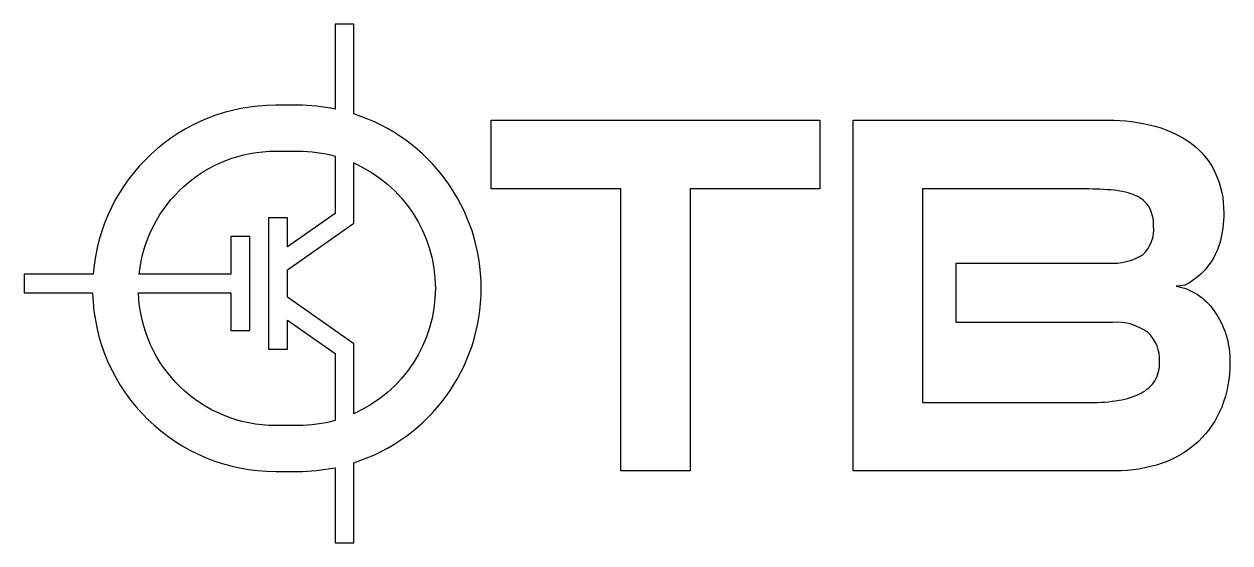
# Model space of a CAD drawing. Extents: x -21.7 to 6.2, y -6.5 to -0.8.
# Drawn here: x -21.678 to -20.321, y -2.201 to -1.617 of the extents above.
import ezdxf

# ---------------------------------------------------------------- set-up
doc = ezdxf.new("R2010")
doc.units = 0
doc.header["$MEASUREMENT"] = 0

msp = doc.modelspace()

# ---------------------------------------------------------------- linework, layer by layer
for points in [[(-21.30653, -1.71765), (-21.30653, -1.61652), (-21.32769, -1.61652), (-21.32769, -1.7121, 0.0509725), (-21.3694, -1.70783), (-21.39438, -1.70783, 0.391603), (-21.59992, -1.89797), (-21.67755, -1.89797), (-21.67755, -1.91913), (-21.60048, -1.91913, 0.4069391), (-21.39438, -2.12016), (-21.3694, -2.12016, 0.0509725), (-21.32769, -2.11589), (-21.32769, -2.20058), (-21.30653, -2.20058), (-21.30653, -2.11034, 0.7298232)], [(-21.32769, -2.06278, -0.0684324), (-21.3694, -2.06852), (-21.39438, -2.06852, -0.4045156), (-21.54882, -1.91913), (-21.44481, -1.91913), (-21.44481, -1.96144), (-21.42365, -1.96144), (-21.42365, -1.85565), (-21.44481, -1.85565), (-21.44481, -1.89797), (-21.54807, -1.89797, -0.3841011), (-21.39438, -1.75947), (-21.3694, -1.75947, -0.0684324), (-21.32769, -1.76521), (-21.32769, -1.82978), (-21.38134, -1.86734), (-21.38134, -1.8345), (-21.4025, -1.8345), (-21.4025, -1.9826), (-21.38134, -1.9826), (-21.38134, -1.94976), (-21.32769, -1.98732)], [(-21.30653, -2.05515), (-21.30653, -1.97631), (-21.38134, -1.92393), (-21.38134, -1.89317), (-21.30653, -1.84079), (-21.30653, -1.77284, -0.6493283)]]:
    msp.add_lwpolyline(points, format="xyb", close=True)
at = {"flags": 128}
msp.add_lwpolyline([(-21.00608, -2.11943), (-21.00608, -1.80213), (-21.15204, -1.80213), (-21.15204, -1.72472), (-20.78218, -1.72472), (-20.78218, -1.80213), (-20.92813, -1.80213), (-20.92813, -2.11943)], close=True, dxfattribs=at)
for points in [[(-20.74477, -2.11943), (-20.74477, -1.72472), (-20.45803, -1.72472, -0.0674738), (-20.40538, -1.73135, -0.095625), (-20.36411, -1.75105, -0.1211767), (-20.33735, -1.78399, -0.1131671), (-20.32784, -1.82899, -0.0745022), (-20.33235, -1.86293, -0.0878063), (-20.34481, -1.88808, -0.0828848), (-20.36327, -1.90568, -0.1918862), (-20.38125, -1.91145, -0.1976849), (-20.3389, -1.93897, -0.167761), (-20.32096, -1.9977, -0.0976661), (-20.33012, -2.04768, -0.1074653), (-20.35623, -2.08627, -0.1059392), (-20.3971, -2.11091, -0.0860907), (-20.45011, -2.11943)], [(-20.62896, -1.95232), (-20.62896, -1.88549), (-20.45751, -1.88549, 0.1596019), (-20.41889, -1.87622, 0.2368764), (-20.40684, -1.8438, 0.1403968), (-20.41187, -1.82222, 0.1474593), (-20.42663, -1.8097, 0.0816121), (-20.45092, -1.80366, 0.0259894), (-20.48342, -1.80213), (-20.66683, -1.80213), (-20.66683, -2.04255), (-20.4776, -2.04255, 0.042584), (-20.44551, -2.04004, 0.0823277), (-20.4208, -2.03198, 0.1274833), (-20.40533, -2.01805, 0.1439927), (-20.39997, -1.99664, 0.225084), (-20.41316, -1.96387, 0.1815608), (-20.45274, -1.95232)]]:
    msp.add_lwpolyline(points, format="xyb", close=True, dxfattribs=at)

doc.saveas('drawing.dxf')
